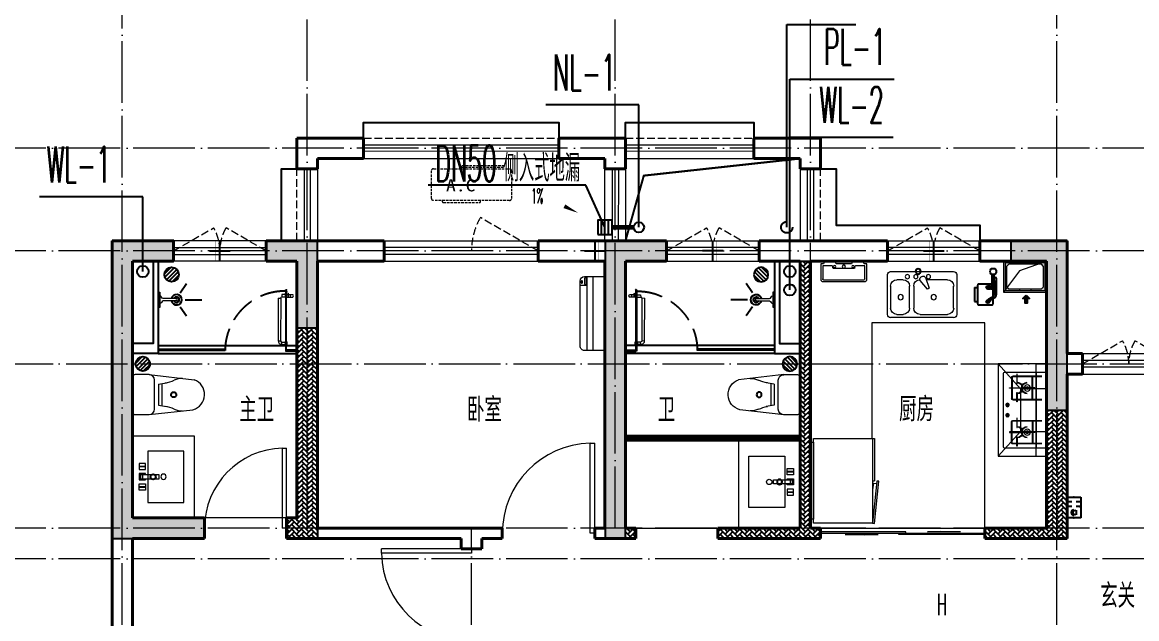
# Model space of a CAD drawing. Extents: x 27938 to 1042331, y -235042 to 1535213.
# Drawn here: x 681443 to 692294, y 447350 to 453159 of the extents above; entities that cross this region are included whole.
import ezdxf
from ezdxf.enums import TextEntityAlignment as Align

# ---------------------------------------------------------------- set-up
doc = ezdxf.new("R2010")
doc.units = 0
doc.header["$LTSCALE"] = 1000
doc.header["$MEASUREMENT"] = 0
doc.linetypes.add('DASH', pattern=[0.35, 0.25, -0.1])
doc.linetypes.add('DOTE', pattern=[2.42, 2, -0.2, 0.02, -0.2])
for name, color, linetype in [('$RECOVER_210609100354-32', 7, 'Continuous'), ('3.5方案汇报，与郭总、侯月琴确定户型_t8$0$2020.03.04 -1安徽标准化洋房户型(UA）_t8_t8$0$看线', 154, 'Continuous'), ('AH-FURNITURE', 1, 'Continuous'), ('COLUMN', 9, 'Continuous'), ('CURTWALL', 4, 'Continuous'), ('DIM_ELEV', 3, 'Continuous'), ('DIM_凝结', 3, 'Continuous'), ('DIM_污水', 3, 'Continuous'), ('DIM_雨水', 3, 'Continuous'), ('DIM_餐饮排水', 3, 'Continuous'), ('EQUIP-安防', 3, 'Continuous'), ('EQUIP_地漏', 7, 'Continuous'), ('EQUIP_污水', 7, 'Continuous'), ('IP-bath&kitchen-JOHNSON', 4, 'Continuous'), ('P-bath&kitchen-JOHNSON', 4, 'Continuous'), ('PIPE-凝结', 150, 'N'), ('PUB_TEXT', 4, 'Continuous'), ('TWT_LEAD', 3, 'Continuous'), ('VPIPE-凝结', 150, 'Continuous'), ('VPIPE-污水', 2, 'W'), ('VPIPE-雨水', 4, 'DASH'), ('VPIPE-餐饮排水', 41, 'P'), ('保温', 6, 'Continuous'), ('建筑-排气道', 9, 'Continuous'), ('机电标识类', 1, 'Continuous'), ('看线', 251, 'Continuous')]:
    doc.layers.add(name, color=color, linetype=linetype)
for name, color, linetype, lineweight in [('DOTE', 19, 'DOTE', 9), ('LVTRY', 1, 'Continuous', 13), ('PUB_HATCH', 8, 'Continuous', 9), ('WALL', 9, 'Continuous', 40), ('WINDOW', 8, 'Continuous', 15), ('平面-排水沟', 86, 'Continuous', 15), ('平面-栏杆', 135, 'Continuous', 15), ('平面-看线', 45, 'Continuous', 15), ('平面-空调室内机', 176, 'Continuous', 9), ('平面-空调预留孔', 173, 'Continuous', 15), ('空调', 76, 'Continuous', 13), ('立面-洞口示意', 152, 'Continuous', 13)]:
    doc.layers.add(name, color=color, linetype=linetype, lineweight=lineweight)
doc.styles.add('_TCH_DIM', font='SIMPLEX.shx', dxfattribs={"width": 0.6, "oblique": 10, "bigfont": 'hztxt.shx'})
doc.styles.add('_TEL_DIM', font='SIMPLEX', dxfattribs={"width": 0.8, "height": 3.5, "bigfont": 'HZTXT'})
doc.styles.add('_TWT_SERIAL', font='simplex.shx', dxfattribs={"width": 0.6, "oblique": 10, "height": 3, "bigfont": 'aadri.shx'})
doc.styles.add('DIM_FONT', font='SIMPLEX.shx', dxfattribs={"width": 0.56})
doc.styles.get("Standard").update_dxf_attribs({"font": 'gbenor.shx', "bigfont": 'gbcbig.shx'})
doc.styles.add('黑体', font='simhei.ttf')
doc.linetypes.add('N', pattern='A,3,-0.2,["N",Standard,S=0.25,R=0,X=-0.1,Y=-0.115],-0.2', length=3.4)
doc.linetypes.add('P', pattern='A,3,-0.2,["P",Standard,S=0.25,R=0,X=-0.1,Y=-0.115],-0.2', length=3.4)
doc.linetypes.add('W', pattern='A,3,-0.2,["W",Standard,S=0.25,R=0,X=-0.1,Y=-0.115],-0.2', length=3.4)
pattern_1 = [(45, (0, 0), (0, 47.4157523), [100.584, -33.528]), (135, (23.708, 23.708), (3e-15, 47.4157523), [100.584, -33.528])]

# ---------------------------------------------------------------- blocks, each defined once
blk = doc.blocks.new('rrrrrrrrrrrra')
at = {"color": 0}
for p, q in [((-112, 459), (-112, 324)), ((253, 484), (-87, 484)), ((278, 324), (278, 459)), ((-112, 324), (-64, -103)), ((-59, 271), (224, 271)), ((-21, 232), (-34, 154)), ((186, 232), (-21, 232)), ((186, 232), (199, 154)), ((278, 324), (228, -116)), ((191, 200), (-26, 200))]:
    blk.add_line(p, q, dxfattribs=at)
for centre, radius, start, end in [((-87, 459), 25, 90, 180), ((253, 459), 25, 0, 90), ((-59, 324), 53.3, 180, 270), ((224, 324), 53.3, 270, 0), ((-323, 210), 294, 333.5369, 351.4828), ((488, 210), 294, 188.5172, 206.4631), ((149, -3), 224, 158.5202, 180), ((16, -3), 224, 0, 21.4798), ((84, -64), 153, 195.0773, 340.1181)]:
    blk.add_arc(centre, radius, start, end, dxfattribs=at)
blk = doc.blocks.new('A$C1E0F638F')
at = {"color": 0}
for points in [[(500, 435), (500, 85), (0, 85), (0, 435)], [(270, 30), (230, 30), (230, 195), (270, 195)], [(120, 0), (180, 0), (180, 60), (120, 60)], [(147, 55), (153, 55), (153, 5), (147, 5)], [(230, 30), (270, 30), (270, 10), (230, 10)], [(380, 0), (320, 0), (320, 60), (380, 60)], [(353, 55), (347, 55), (347, 5), (353, 5)]]:
    blk.add_lwpolyline(points, close=True, dxfattribs=at)
blk.add_lwpolyline([(270, 60), (280, 60), (280, 0), (220, 0), (220, 60), (230, 60)], dxfattribs=at)
blk.add_circle((250, 236), 26, dxfattribs=at)
blk = doc.blocks.new('135')
blk.add_hatch(color=0).paths.add_polyline_path([(5, 2), (4, -1), (-5, 2), (-4, 5)])
at = {"color": 0}
for p, q in [((-6, 19), (-3, 19)), ((-3, 19), (-6, 19)), ((-6, 3), (5, -2)), ((-6, 3), (-5, 3)), ((-5, 11), (-5, 31)), ((5, 11), (-5, 11)), ((5, 10), (-5, 10)), ((-5, 3), (-4, 6)), ((-4, 6), (5, 2)), ((0, 0), (0, 39)), ((6, 19), (3, 19)), ((3, 19), (6, 19)), ((4, -1), (5, 2)), ((5, 11), (5, 32)), ((4, -1), (6, -2))]:
    blk.add_line(p, q, dxfattribs=at)
for centre, radius, start, end in [((6, 16), 13.5, 151.0147, 204.8403), ((13, 4), 20.5, 163.0924, 182.0012), ((-6, 4), 1, 184.2275, 248.4661), ((-5, 22), 0.5, 335.7643, 151.0147), ((4, 18), 9.42, 155.7643, 171.9773), ((9, 15), 14.6, 166.278, 198.0953), ((14, 4), 19.5, 163.7443, 182.5269), ((-5, 3), 0.5, 181.9385, 247.2597), ((5, 22), 0.5, 29.8425, 204.574), ((-6, 17), 11.7, 10.475, 24.574), ((-6, 15), 12.4, 338.6449, 16.0476), ((29, 7), 24, 172.9439, 199.2318), ((-6, 16), 13.4, 334.9111, 29.8425), ((26, 6), 20.6, 169.1454, 199.9526), ((6, -1), 1.17, 247.4597, 19.9526), ((6, -1), 0.5, 247.4597, 19.2318)]:
    blk.add_arc(centre, radius, start, end, dxfattribs=at)
blk.add_open_spline([(-5, 31), (-4, 31), (-2, 33), (1, 29), (3, 31), (5, 32)], degree=3, knots=[0, 0, 0, 0, 3.066329, 6.218313, 11.124135, 11.124135, 11.124135, 11.124135], dxfattribs=at)
blk = doc.blocks.new('SDFAWERAWER')
at = {"layer": 'LVTRY', "color": 0}
for p, q in [((593941, -1242210), (593784, -1242595)), ((593965, -1242220), (593807, -1242604)), ((593941, -1242210), (593965, -1242220)), ((593988, -1242191), (593978, -1242214)), ((594007, -1242226), (593978, -1242214)), ((594017, -1242203), (593988, -1242191)), ((594016, -1242220), (594027, -1242193)), ((594016, -1242220), (594022, -1242223)), ((594026, -1242204), (594018, -1242222)), ((594018, -1242222), (594021, -1242220)), ((594025, -1242211), (594021, -1242220)), ((594023, -1242221), (594022, -1242223)), ((594022, -1242223), (594024, -1242222)), ((594023, -1242211), (594030, -1242194)), ((594024, -1242221), (594024, -1242222)), ((594025, -1242211), (594031, -1242197)), ((594027, -1242193), (594033, -1242195)), ((594030, -1242194), (594031, -1242197)), ((594032, -1242197), (594033, -1242195)), ((594033, -1242195), (594034, -1242197)), ((594034, -1242198), (594034, -1242197)), ((594047, -1242201), (594036, -1242229)), ((594037, -1242211), (594088, -1242232)), ((594039, -1242230), (594045, -1242214)), ((594042, -1242228), (594051, -1242205)), ((594050, -1242202), (594043, -1242218)), ((594047, -1242201), (594050, -1242202)), ((594050, -1242202), (594051, -1242205)), ((594057, -1242246), (594067, -1242223)), ((594028, -1242234), (594078, -1242255)), ((594036, -1242229), (594039, -1242230)), ((594039, -1242230), (594042, -1242228)), ((593784, -1242595), (593807, -1242604)), ((593803, -1242641), (593813, -1242618)), ((593803, -1242641), (593833, -1242653)), ((593813, -1242618), (593842, -1242630)), ((593842, -1242630), (593833, -1242653)), ((593834, -1242656), (593833, -1242653)), ((593845, -1242629), (593834, -1242656)), ((593836, -1242657), (593834, -1242656)), ((593848, -1242630), (593836, -1242657)), ((593845, -1242629), (593842, -1242630)), ((593848, -1242630), (593845, -1242629)), ((593847, -1242662), (593858, -1242634)), ((593850, -1242663), (593861, -1242635)), ((593852, -1242662), (593862, -1242637)), ((593858, -1242634), (593861, -1242635)), ((593861, -1242635), (593862, -1242637)), ((593847, -1242662), (593850, -1242663))]:
    blk.add_line(p, q, dxfattribs=at)
blk.add_lwpolyline([(593823, -1242717), (594046, -1242174), (594037, -1242170), (593814, -1242713)], close=True, dxfattribs=at)
blk.add_arc((594075, -1242240), 15.3, 281.7932, 33.7019, dxfattribs=at)
for centre, major_axis, start_param, end_param in [((593974, -1242224), (3.93, 9.6), 0, 1.570796), ((593817, -1242608), (13.5, 33.1), 1.570796, 3.141593), ((593817, -1242608), (3.93, 9.6), 1.570796, 3.141593)]:
    blk.add_ellipse(centre, major_axis=major_axis, ratio=1, start_param=start_param, end_param=end_param, dxfattribs=at)
at = {"layer": 'P-bath&kitchen-JOHNSON', "color": 0, "linetype": 'DASH'}
blk.add_arc((593810, -1242714), 586, 67.5369, 157.1325, dxfattribs=at)
at = {"layer": 'LVTRY', "color": 8, "xscale": -1, "rotation": 157.7329157530927}
blk.add_blockref('135', (594045, -1242162), dxfattribs=at)
blk = doc.blocks.new('A$C5DCB2F21')
at = {"layer": 'IP-bath&kitchen-JOHNSON', "color": 0}
for p, q in [((-68, -213), (-158, -275)), ((68, -213), (158, -275)), ((0, -261), (0, -425))]:
    blk.add_line(p, q, dxfattribs=at)
for centre, major_axis, ratio, start_param, end_param in [((0, -179), (-51, 0), 0.990052, -1.36297, 4.504563), ((0, -178), (-26.8, 0), 0.994812, -1.167677, 4.309269)]:
    blk.add_ellipse(centre, major_axis=major_axis, ratio=ratio, start_param=start_param, end_param=end_param, dxfattribs=at)
at = {"layer": 'LVTRY', "color": 0}
for p, q in [((74, 0), (-74, 0)), ((-10, -174), (-10, -49)), ((11, -174), (11, -49))]:
    blk.add_line(p, q, dxfattribs=at)
blk.add_lwpolyline([(74, 0), (74, -16), (-74, -16), (-74, 0)], dxfattribs=at)
for points in [[(-26, -31, -0.364142), (-38, -16, -0.020495)], [(-10, -49, 0.214893), (-26, -31, 7.649644)], [(11, -49, -0.21439), (26, -31, -7.649644)], [(26, -31, 0.364142), (38, -16, 0.020495)]]:
    blk.add_lwpolyline(points, format="xyb", dxfattribs=at)
blk.add_arc((0, -174), 10.5, 180, 0, dxfattribs=at)
for centre, major_axis, ratio, start_param, end_param in [((0, -181), (53.6, 0), 0.987577, 1.76809, 7.656688), ((-12, -165), (0, 1.43), 0.85, -1.570796, 4.712389), ((-12, -189), (0, 1.43), 0.85, 4.712389, 10.995574), ((12, -165), (0, 1.43), 0.85, 4.712389, 10.995574), ((12, -189), (0, 1.43), 0.85, 4.712389, 10.995574)]:
    blk.add_ellipse(centre, major_axis=major_axis, ratio=ratio, start_param=start_param, end_param=end_param, dxfattribs=at)
blk = doc.blocks.new('fgdfsdfsfssfes')
at = {"layer": '$RECOVER_210609100354-32', "color": 8}
for points in [[(575944, 371358), (575944, 370458), (575694, 370458)], [(575894, 371358), (575894, 370558), (575694, 370558)]]:
    blk.add_lwpolyline(points, dxfattribs=at)
at = {"layer": 'IP-bath&kitchen-JOHNSON', "color": 8}
for p, q in [((575944, 370538), (577294, 370538)), ((575944, 370503), (576594, 370503)), ((575944, 370493), (576594, 370493)), ((575944, 370458), (577294, 370458)), ((576594, 370493), (576594, 370503)), ((577294, 370493), (577194, 370493)), ((577194, 370483), (577194, 370493)), ((577294, 370483), (577194, 370483))]:
    blk.add_line(p, q, dxfattribs=at)
at = {"layer": 'LVTRY', "color": 8}
blk.add_lwpolyline([(576294, 368858), (575694, 368858), (575694, 369658), (576294, 369658)], close=True, dxfattribs=at)
at = {"layer": 'IP-bath&kitchen-JOHNSON', "color": 8, "rotation": 22.25976934310711}
blk.add_blockref('SDFAWERAWER', (-443125, 1295644), dxfattribs=at)
at = {"layer": 'LVTRY', "color": 8, "rotation": 90.008488524447}
blk.add_blockref('A$C5DCB2F21', (575944, 370983), dxfattribs=at)
at = {"layer": 'LVTRY', "color": 8, "extrusion": (0, 0, -1), "xscale": -1, "zscale": -1, "rotation": 270}
blk.add_blockref('rrrrrrrrrrrra', (-576178, 369976), dxfattribs=at)
at = {"layer": 'LVTRY', "color": 8, "xscale": -1, "rotation": 270}
blk.add_blockref('A$C1E0F638F', (575759, 369009), dxfattribs=at)
blk = doc.blocks.new('A$C60D053AF')
at = {"layer": 'AH-FURNITURE', "color": 0}
for p, q in [((233, -90), (128, -90)), ((193, -71), (328, -71)), ((193, -91), (328, -91)), ((342, -97), (370, -143)), ((356, -83), (384, -129)), ((233, -110), (128, -110)), ((245, -129), (245, -122)), ((265, -129), (265, -122)), ((255, -281), (255, -251)), ((255, -281), (393, -281)), ((393, -281), (393, -251))]:
    blk.add_line(p, q, dxfattribs=at)
for points in [[(170, -68, 1), (170, -94), (193, -94), (193, -68)], [(234, -251), (414, -251, 0.414214), (424, -241), (424, -111, 0.414214), (414, -101), (234, -101, 0.414214), (224, -111), (224, -241, 0.414214)], [(268, -122), (268, -107, 0.414214), (248, -87), (233, -87), (233, -113), (242, -113), (242, -122)], [(242, -152, 1), (268, -152), (268, -129), (242, -129)], [(384, -161, 1), (402, -143), (386, -127), (368, -145)]]:
    blk.add_lwpolyline(points, format="xyb", close=True, dxfattribs=at)
for centre, radius in [((100, -100), 30), ((255, -152), 15), ((255, -152), 10), ((393, -152), 15), ((393, -152), 10)]:
    blk.add_circle(centre, radius, dxfattribs=at)
for radius in [40, 20]:
    blk.add_arc((328, -111), radius, 45, 90, dxfattribs=at)
blk = doc.blocks.new('*U40')
h = blk.add_hatch(color=0)
h.set_gradient(color1=(0, 0, 255), rotation=180, tint=1)
h.paths.add_polyline_path([(0, 0), (-6.35, -6.35), (-6.35, -2.159), (-15, -2.159), (-15, 2.159), (-6.35, 2.159), (-6.35, 6.35)])
at = {"color": 0, "linetype": 'Continuous'}
blk.add_lwpolyline([(0, 0), (-6.35, -6.35), (-6.35, -2.159), (-15, -2.159), (-15, 2.159), (-6.35, 2.159), (-6.35, 6.35)], close=True, dxfattribs=at)
blk = doc.blocks.new('sgrsefv')
at = {"layer": 'PUB_HATCH'}
blk.add_hatch(color=0, dxfattribs=at).paths.add_polyline_path([(1112933, 840916), (1112933, 840646), (1113073, 840646), (1113073, 840661), (1112968, 840661), (1112948, 840681), (1112948, 840881), (1112968, 840901), (1113288, 840901), (1113308, 840881), (1113308, 840681), (1113288, 840661), (1113183, 840661), (1113183, 840646), (1113323, 840646), (1113323, 840916)])
at = {"layer": 'LVTRY', "color": 0}
for p, q in [((1113073, 840661), (1113073, 840646)), ((1113183, 840661), (1113183, 840646))]:
    blk.add_line(p, q, dxfattribs=at)
for points in [[(1112918, 840931), (1113338, 840931), (1113338, 840631), (1112918, 840631)], [(1112933, 840916), (1113323, 840916), (1113323, 840646), (1112933, 840646)], [(1113288, 840661), (1112968, 840661), (1112948, 840681), (1112948, 840881), (1112968, 840901), (1113288, 840901), (1113308, 840881), (1113308, 840681), (1113288, 840661)]]:
    blk.add_lwpolyline(points, close=True, dxfattribs=at)
at = {"layer": '立面-洞口示意', "color": 0}
blk.add_lwpolyline([(1112918, 840931), (1113182, 840837), (1113338, 840631)], dxfattribs=at)
at = {"layer": '建筑-排气道', "color": 8, "xscale": -5, "yscale": 5, "zscale": 5, "rotation": 270}
blk.add_blockref('*U40', (1113118, 840599), dxfattribs=at)
blk = doc.blocks.new('rtyg7uyhg')
at = {"layer": 'LVTRY', "color": 0}
for p, q in [((194235, 45489), (193621, 45489)), ((193590, 45458), (193590, 45069)), ((193682, 45407), (193888, 45407)), ((193896, 45430), (193858, 45326)), ((193875, 45316), (193946, 45401)), ((193926, 45440), (193940, 45432)), ((194112, 45407), (194173, 45407)), ((194265, 45069), (194265, 45458)), ((193621, 45131), (193621, 45346)), ((193858, 45326), (193875, 45316)), ((194010, 45346), (194010, 45131)), ((194051, 45131), (194051, 45346)), ((194235, 45346), (194235, 45131)), ((193621, 45039), (194235, 45039)), ((193948, 45069), (193682, 45069)), ((194173, 45069), (194112, 45069))]:
    blk.add_line(p, q, dxfattribs=at)
for centre, radius in [((193866, 45438), 20.5), ((193989, 45438), 20.5), ((194071, 45438), 20.5), ((193815, 45238), 25.6), ((194137, 45238), 25.6)]:
    blk.add_circle(centre, radius, dxfattribs=at)
for centre, radius, start, end in [((193621, 45458), 30.7, 90, 180), ((194235, 45458), 30.7, 360, 90), ((193682, 45346), 61.4, 90, 180), ((193916, 45423), 20.5, 60, 159.4623), ((193930, 45414), 20.5, 320.5377, 60), ((193948, 45346), 61.4, 360, 90), ((194112, 45346), 61.4, 90, 180), ((194173, 45346), 61.4, 360, 90), ((193621, 45069), 30.7, 180, 270), ((193682, 45131), 61.4, 180, 270), ((193948, 45131), 61.4, 270, 360), ((194112, 45131), 61.4, 180, 270), ((194173, 45131), 61.4, 270, 360), ((194235, 45069), 30.7, 270, 360)]:
    blk.add_arc(centre, radius, start, end, dxfattribs=at)
at = {"layer": 'LVTRY', "color": 0, "style": 'DIM_FONT', "width": 0.8, "flags": 9}
for tag in ['YSIZE', 'XSIZE']:
    blk.add_attdef(tag, (193928, 45488), '', height=0.5, rotation=90, dxfattribs=at)
blk = doc.blocks.new('A-Kitchen-7')
at = {"layer": 'LVTRY', "color": 0}
for p, q in [((-519, 780), (-7, 834)), ((-7, 834), (-4, 811)), ((-515, 756), (-519, 780)), ((-4, 811), (-515, 756)), ((515, 756), (-515, 756)), ((-515, 756), (-515, 40)), ((-486, 761), (-485, 756)), ((-29, 767), (-112, 756)), ((-29, 767), (-35, 806)), ((515, 780), (0, 780)), ((0, 756), (0, 780)), ((515, 756), (515, 780)), ((515, 40), (515, 756)), ((-515, 40), (515, 40))]:
    blk.add_line(p, q, dxfattribs=at)
blk.add_lwpolyline([(-469, 40), (-469, 0), (469, 0), (469, 40)], close=True, dxfattribs=at)
blk = doc.blocks.new('FRSDFDGDGDRGDR')
at = {"layer": '平面-空调预留孔', "color": 0}
for p, q in [((699612, 775044), (699612, 775441)), ((699619, 775448), (699746, 775448)), ((699746, 775448), (699746, 775355)), ((699720, 775342), (699720, 775143)), ((699727, 775349), (699740, 775349)), ((699727, 775136), (699740, 775136)), ((699746, 775130), (699746, 775037)), ((699746, 775037), (699619, 775037))]:
    blk.add_line(p, q, dxfattribs=at)
blk.add_lwpolyline([(699766, 775167), (699793, 775154), (699793, 775057), (699766, 775044), (699766, 775018), (699619, 775018, -0.414214), (699593, 775044), (699593, 775441, -0.414214), (699619, 775468), (699766, 775468), (699766, 775441), (699793, 775428), (699793, 775332), (699766, 775318)], format="xyb", close=True, dxfattribs=at)
for centre, radius in [((699740, 775332), 10.6), ((699740, 775243), 15.8), ((699740, 775154), 10.6)]:
    blk.add_circle(centre, radius, dxfattribs=at)
for centre, start, end in [((699619, 775441), 90, 180), ((699727, 775342), 90, 180), ((699740, 775355), 270, 360), ((699727, 775143), 180, 270), ((699740, 775130), 0, 90), ((699619, 775044), 180, 270)]:
    blk.add_arc(centre, 6.6, start, end, dxfattribs=at)
blk = doc.blocks.new('vcxvcdfvdxv')
at = {"layer": 'LVTRY', "color": 0}
for p, q in [((582294, 370358), (582764, 370358)), ((582394, 369458), (582394, 370358)), ((582548, 370115), (582764, 370358)), ((582764, 370358), (582764, 369458)), ((582704, 370278), (582304, 370278)), ((582339, 370238), (582624, 370238)), ((582394, 370268), (582394, 369548)), ((582579, 370168), (582579, 370258)), ((582579, 370258), (582583, 370258)), ((582583, 370258), (582583, 370168)), ((582714, 369548), (582714, 370268)), ((582339, 370233), (582624, 370233)), ((582429, 370018), (582429, 370228)), ((582434, 370018), (582434, 370228)), ((582583, 370168), (582579, 370168)), ((582629, 370228), (582629, 370018)), ((582634, 370228), (582634, 370018)), ((582294, 370115), (582548, 370115)), ((582394, 369700), (582394, 370115)), ((582409, 370126), (582536, 370126)), ((582409, 370121), (582409, 370126)), ((582536, 370121), (582409, 370121)), ((582654, 370126), (582526, 370126)), ((582526, 370126), (582526, 370121)), ((582526, 370121), (582654, 370121)), ((582536, 370126), (582536, 370121)), ((582548, 370115), (582548, 369700)), ((582583, 370078), (582579, 370078)), ((582579, 370078), (582579, 369988)), ((582583, 369988), (582583, 370078)), ((582654, 370121), (582654, 370126)), ((582624, 370013), (582339, 370013)), ((582624, 370008), (582339, 370008)), ((582579, 369988), (582583, 369988)), ((582693, 369958), (582654, 369958)), ((582674, 369939), (582674, 369978)), ((582624, 369808), (582339, 369808)), ((582624, 369803), (582339, 369803)), ((582579, 369738), (582579, 369828)), ((582579, 369828), (582583, 369828)), ((582583, 369828), (582583, 369738)), ((582693, 369858), (582654, 369858)), ((582674, 369839), (582674, 369878)), ((582548, 369700), (582294, 369700)), ((582536, 369696), (582409, 369696)), ((582409, 369696), (582409, 369691)), ((582429, 369798), (582429, 369588)), ((582434, 369798), (582434, 369588)), ((582526, 369691), (582526, 369696)), ((582526, 369696), (582654, 369696)), ((582536, 369691), (582536, 369696)), ((582764, 369458), (582548, 369700)), ((582583, 369738), (582579, 369738)), ((582629, 369588), (582629, 369798)), ((582634, 369588), (582634, 369798)), ((582654, 369696), (582654, 369691)), ((582409, 369691), (582536, 369691)), ((582654, 369691), (582526, 369691)), ((582583, 369648), (582579, 369648)), ((582579, 369648), (582579, 369558)), ((582583, 369558), (582583, 369648)), ((582304, 369538), (582704, 369538)), ((582339, 369583), (582624, 369583)), ((582339, 369578), (582624, 369578)), ((582579, 369558), (582583, 369558)), ((582764, 369458), (582294, 369458))]:
    blk.add_line(p, q, dxfattribs=at)
blk.add_lwpolyline([(582894, 368758), (582894, 370758), (583994, 370758), (583994, 369632)], dxfattribs=at)
for centre, radius in [((582481, 370123), 29.7), ((582481, 370123), 11.7), ((582674, 369958), 17), ((582674, 369858), 17), ((582481, 369693), 29.7), ((582481, 369693), 11.7)]:
    blk.add_circle(centre, radius, dxfattribs=at)
for centre, radius, start, end in [((582404, 370268), 10, 90, 180), ((582439, 370228), 10, 90, 180), ((582624, 370228), 10, 0, 90), ((582704, 370268), 10, 0, 90), ((582439, 370228), 5, 90, 180), ((582481, 370123), 56.7, 2.2742, 87.7258), ((582481, 370123), 52.2, 2.4704, 87.5296), ((582581, 370123), 56.7, 92.2742, 177.7258), ((582581, 370123), 52.2, 92.4704, 177.5296), ((582624, 370228), 5, 0, 90), ((582481, 370123), 56.7, 272.2742, 357.7258), ((582481, 370123), 52.2, 272.4704, 357.5296), ((582581, 370123), 56.7, 182.2742, 267.7258), ((582581, 370123), 52.2, 182.4704, 267.5296), ((582439, 370018), 10, 180, 270), ((582439, 370018), 5, 180, 270), ((582624, 370018), 5, 270, 0), ((582624, 370018), 10, 270, 0), ((582439, 369798), 10, 90, 180), ((582439, 369798), 5, 90, 180), ((582624, 369798), 10, 0, 90), ((582624, 369798), 5, 0, 90), ((582481, 369693), 56.7, 2.2742, 87.7258), ((582481, 369693), 52.2, 2.4704, 87.5296), ((582581, 369693), 56.7, 92.2742, 177.7258), ((582581, 369693), 52.2, 92.4704, 177.5296), ((582439, 369588), 10, 180, 270), ((582439, 369588), 5, 180, 270), ((582481, 369693), 56.7, 272.2742, 357.7258), ((582481, 369693), 52.2, 272.4704, 357.5296), ((582581, 369693), 56.7, 182.2742, 267.7258), ((582581, 369693), 52.2, 182.4704, 267.5296), ((582624, 369588), 5, 270, 0), ((582624, 369588), 10, 270, 0), ((582404, 369548), 10, 180, 270), ((582704, 369548), 10, 270, 0)]:
    blk.add_arc(centre, radius, start, end, dxfattribs=at)
at = {"color": 8}
for name, p in [('sgrsefv', (-530625, -469573)), ('rtyg7uyhg', (389578, 325770))]:
    blk.add_blockref(name, p, dxfattribs=at)
at = {"color": 8, "rotation": 90}
blk.add_blockref('FRSDFDGDGDRGDR', (1359511, -328434), dxfattribs=at)
at = {"color": 8, "xscale": -1, "rotation": 90}
blk.add_blockref('A$C60D053AF', (582714, 371358), dxfattribs=at)
at = {"layer": 'LVTRY', "color": 8, "extrusion": (0, 0, -1), "xscale": -0.7999999999883585, "yscale": 0.7999999999883585, "zscale": -0.7999999999883585, "rotation": 270}
blk.add_blockref('A-Kitchen-7', (-584594, 369220), dxfattribs=at)
blk = doc.blocks.new('GFDGDGRDGRDG')
at = {"layer": 'DOTE', "linetype": 'DOTE', "ltscale": 0.3}
for p, q in [((575594, 360558), (575594, 376108)), ((577394, 368758), (577394, 376108)), ((580394, 368758), (580394, 376108)), ((582294, 368758), (582294, 376108)), ((584694, 360558), (584694, 376108)), ((626394, 372458), (573594, 372458)), ((626394, 371458), (573594, 371458)), ((573594, 370358), (626394, 370358)), ((626394, 368758), (573594, 368758)), ((578994, 360558), (578994, 368758)), ((626394, 368458), (573594, 368458))]:
    blk.add_line(p, q, dxfattribs=at)
blk = doc.blocks.new('HFHFHFHFTF')
at = {"layer": 'PUB_HATCH'}
for points in [[(536217, 373824), (536217, 370924), (537117, 370924), (537117, 371124), (536417, 371124), (536417, 373624), (536817, 373624), (536817, 373824)], [(537717, 373624), (538017, 373624), (538017, 372974), (538217, 372974), (538217, 373824), (537717, 373824)], [(541017, 373824), (541017, 370924), (541217, 370924), (541217, 373624), (541617, 373624), (541617, 373824)], [(544967, 373624), (545317, 373624), (545317, 372174), (545517, 372174), (545517, 373824), (544967, 373824)]]:
    blk.add_hatch(color=256, dxfattribs=at).paths.add_polyline_path(points)
at = {"layer": 'COLUMN', "color": 8}
for p, q in [((536217, 373824), (536217, 370924)), ((536817, 373824), (536217, 373824)), ((536817, 373624), (536817, 373824)), ((538217, 373824), (537717, 373824)), ((537717, 373824), (537717, 373624)), ((538217, 372974), (538217, 373824)), ((541017, 373824), (541017, 370924)), ((541617, 373824), (541017, 373824)), ((541617, 373624), (541617, 373824)), ((545517, 373824), (544967, 373824)), ((544967, 373824), (544967, 373624)), ((545517, 372174), (545517, 373824)), ((536417, 371124), (536417, 373624)), ((536417, 373624), (536817, 373624)), ((537717, 373624), (538017, 373624)), ((538017, 373624), (538017, 372974)), ((541217, 370924), (541217, 373624)), ((541217, 373624), (541617, 373624)), ((544967, 373624), (545317, 373624)), ((545317, 373624), (545317, 372174)), ((538017, 372974), (538217, 372974)), ((545317, 372174), (545517, 372174)), ((537117, 371124), (536417, 371124)), ((537117, 370924), (537117, 371124)), ((536217, 370924), (537117, 370924)), ((541017, 370924), (541217, 370924))]:
    blk.add_line(p, q, dxfattribs=at)
blk = doc.blocks.new('A$C001338C2')
at = {"color": 0}
for p, q in [((845, 304), (55, 304)), ((109, 215), (109, 304)), ((0, 249), (0, 22)), ((900, 22), (900, 249)), ((22, 0), (878, 0))]:
    blk.add_line(p, q, dxfattribs=at)
at = {"color": 0, "lineweight": 5}
for p, q in [((900, 215), (0, 215)), ((900, 143), (0, 143))]:
    blk.add_line(p, q, dxfattribs=at)
at = {"color": 0}
for points in [[(73, 275), (57, 275, -0.414214), (51, 281), (51, 283, -0.414214), (57, 289), (73, 289, -0.414214), (79, 283), (79, 281, -0.414214)], [(89, 226), (22, 226, -0.414214), (17, 232), (17, 243, -0.414214), (22, 249), (89, 249, -0.414214), (95, 243), (95, 232, -0.414214)]]:
    blk.add_lwpolyline(points, format="xyb", close=True, dxfattribs=at)
for centre, radius, start, end in [((55, 249), 55, 90, 180), ((845, 249), 55, 360, 90), ((22, 22), 22, 180, 270), ((878, 22), 22, 270, 360)]:
    blk.add_arc(centre, radius, start, end, dxfattribs=at)
blk = doc.blocks.new('dongkong')
at = {"color": 0}
blk.add_wipeout([(-603756, 210771), (-603756, 210571), (-603836, 210571), (-603836, 210771)], dxfattribs=at)
at = {"layer": '机电标识类', "color": 0, "linetype": 'DASH', "ltscale": 400}
for p, q in [((-603796, 210771), (-603796, 210571)), ((-603896, 210671), (-603696, 210671))]:
    blk.add_line(p, q, dxfattribs=at)
at = {"layer": '空调', "color": 0, "linetype": 'DASH', "const_width": 2}
blk.add_lwpolyline([(-603756, 210771), (-603756, 210571), (-603836, 210571), (-603836, 210771)], close=True, dxfattribs=at)
blk = doc.blocks.new('VDVDVDCZSCCS')
at = {"layer": '保温', "linetype": 'ByBlock', "ltscale": 10}
h = blk.add_hatch(dxfattribs=at)
h.set_pattern_fill('AR-HBONE', color=251, scale=55)
h.set_pattern_definition(pattern_1)
h.paths.add_polyline_path([(542917, 373624), (542917, 371024), (543017, 371024), (543017, 373624)])
h = blk.add_hatch(dxfattribs=at)
h.set_pattern_fill('AR-HBONE', color=251, scale=55)
h.set_pattern_definition(pattern_1)
h.paths.add_polyline_path([(538017, 372974), (538017, 370924), (538217, 370924), (538217, 372974)])
h = blk.add_hatch(dxfattribs=at)
h.set_pattern_fill('AR-HBONE', color=251, scale=55)
h.set_pattern_definition(pattern_1)
h.paths.add_polyline_path([(545317, 372174), (545317, 370924), (545517, 370924), (545517, 372174)])
h = blk.add_hatch(dxfattribs=at)
h.set_pattern_fill('AR-HBONE', color=251, scale=55)
h.set_pattern_definition(pattern_1)
h.paths.add_polyline_path([(538017, 370924), (538017, 371124), (537917, 371124), (537917, 370924)])
h = blk.add_hatch(dxfattribs=at)
h.set_pattern_fill('AR-HBONE', color=251, scale=55)
h.set_pattern_definition(pattern_1)
h.paths.add_polyline_path([(541317, 370924), (541317, 371024), (541217, 371024), (541217, 370924)])
h = blk.add_hatch(dxfattribs=at)
h.set_pattern_fill('AR-HBONE', color=251, scale=55)
h.set_pattern_definition(pattern_1)
edge = h.paths.add_edge_path()
edge.add_line((543117, 370924), (543117, 371024))
edge.add_line((543116, 371024), (542117, 371024))
edge.add_line((542117, 371024), (542117, 370924))
edge.add_line((542117, 370924), (543117, 370924))
h = blk.add_hatch(dxfattribs=at)
h.set_pattern_fill('AR-HBONE', color=251, scale=55)
h.set_pattern_definition(pattern_1)
h.paths.add_polyline_path([(545317, 370924), (545317, 371024), (544717, 371024), (544717, 370924)])
at = {"layer": '保温', "color": 251, "linetype": 'ByBlock', "ltscale": 10}
for p, q in [((542917, 373624), (543017, 373624)), ((538217, 371024), (538217, 370924))]:
    blk.add_line(p, q, dxfattribs=at)
blk = doc.blocks.new('$equip$00002628')
at = {"color": 0, "linetype": 'Continuous'}
for p, q in [((-0.625, 0.415), (0.625, 0.415)), ((-0.625, -0.415), (-0.625, 0.415)), ((-0.472, 0.01), (-0.409, 0.01)), ((-0.446, -0.138), (-0.395, 0.058)), ((-0.395, 0.058), (-0.395, 0.058)), ((-0.395, 0.058), (-0.206, 0.058)), ((-0.206, 0.058), (-0.155, -0.138)), ((-0.191, 0.01), (-0.129, 0.01)), ((0.071, 0.129), (0.071, 0.415)), ((0.35, 0.129), (0.35, 0.415)), ((0.625, 0.415), (0.625, -0.415)), ((0.625, -0.415), (-0.625, -0.415)), ((-0.155, -0.138), (-0.446, -0.138)), ((0.071, -0.415), (0.071, -0.129)), ((0.35, -0.415), (0.35, -0.129))]:
    blk.add_line(p, q, dxfattribs=at)
at = {"color": 0, "const_width": 0.05}
blk.add_lwpolyline([(-0.625, 0.415), (0.625, 0.415), (0.625, -0.415), (-0.625, -0.415), (-0.625, 0.415), (0.625, 0.415)], dxfattribs=at)
at = {"color": 0, "linetype": 'Continuous'}
blk.add_arc((-0.3, -0.011), 0.173, 6.98974, 173.01026, dxfattribs=at)
at = {"color": 0}
for p in [(-0.625, 0), (0, 0.415), (0, -0.415), (0.625, 0)]:
    blk.add_point(p, dxfattribs=at)
at = {"color": 0, "style": '_TEL_DIM', "flags": 1}
blk.add_attdef('A', text='', height=0.000025, dxfattribs=at).set_placement((0, 0), align=Align.MIDDLE_CENTER)
blk = doc.blocks.new('HGFHGGGDFGRD')
at = {"layer": 'EQUIP-安防', "color": 8, "xscale": 160, "yscale": 160, "zscale": 160, "rotation": 90}
blk.add_blockref('$equip$00002628', (691683, 371224), dxfattribs=at)
blk = doc.blocks.new('gsergvr')
at = {"layer": '平面-空调预留孔', "color": 0, "linetype": 'DASH', "ltscale": 0.1}
for p, q in [((34075, 17176), (34075, 17166)), ((34085, 17156), (34438, 17156)), ((34448, 17166), (34448, 17176))]:
    blk.add_line(p, q, dxfattribs=at)
blk.add_lwpolyline([(34729, 17176), (33989, 17176, -0.414214), (33969, 17196), (33969, 17466, -0.414214), (33989, 17486), (34729, 17486, -0.414214), (34749, 17466), (34749, 17196, -0.414214)], format="xyb", close=True, dxfattribs=at)
blk.add_lwpolyline([(34679, 17515), (34260, 17515), (34260, 17500), (34679, 17500)], close=True, dxfattribs=at)
for centre, start, end in [((34085, 17166), 180, 270), ((34438, 17166), 270, 0)]:
    blk.add_arc(centre, 10, start, end, dxfattribs=at)
at = {"layer": '平面-空调预留孔', "color": 0, "linetype": 'DASH', "ltscale": 0.1, "style": '黑体', "width": 1.2}
blk.add_text('A.C', height=117, dxfattribs=at).set_placement((34111, 17265))
blk = doc.blocks.new('rtyryrtyeeretee')
at = {"layer": '平面-空调预留孔', "color": 8}
blk.add_blockref('gsergvr', (635673, 326706), dxfattribs=at)
blk = doc.blocks.new('$TwtSys$00000137')
at = {"color": 7}
for p, q in [((-46.875, -93.75), (-46.875, 93.75)), ((0, -93.75), (0, 93.75)), ((46.875, -93.75), (46.875, 93.75))]:
    blk.add_line(p, q, dxfattribs=at)
blk.add_lwpolyline([(-93.75, -93.75), (93.75, -93.75), (93.75, 93.75), (-93.75, 93.75)], close=True, dxfattribs=at)
blk = doc.blocks.new('$WINLIB2D$00000001')
at = {"color": 0}
for points in [[(-0.5, 0.5), (-0.5, -0.5)], [(-0.5, 0.5), (0.5, 0.5)], [(0.5, -0.5), (0.5, 0.5)], [(0.5, 0.1667), (-0.5, 0.1667)], [(0.5, -0.1667), (-0.5, -0.1667)], [(-0.5, -0.5), (0.5, -0.5)]]:
    blk.add_lwpolyline(points, dxfattribs=at)
blk = doc.blocks.new('$DorLib2D$00000001')
for p, q in [((0.45, 0.975), (0.5, 0.975)), ((0.45, 0), (0.45, 0.975)), ((0.5, 0), (0.5, 0.975)), ((0.5, 0), (0.45, 0))]:
    blk.add_line(p, q)
at = {"lineweight": 13}
blk.add_arc((0.475, 0), 0.975, 91.4693, 180, dxfattribs=at)
blk = doc.blocks.new('$DorLib2D$00000131')
at = {"color": 0, "linetype": 'Continuous'}
for p, q in [((0.15, 0.125), (0.2319, 0.1973)), ((0.2319, 0.1973), (0.2319, 0.125)), ((-0.5, 0.125), (-0.5, 0)), ((0.0192, 0.125), (-0.5, 0.125)), ((0.0192, 0), (0.0192, 0.125)), ((0.35, 0.125), (0.15, 0.125)), ((-0.5, 0), (0.0192, 0)), ((-0.024, 0), (0.5, 0)), ((-0.024, -0.125), (-0.024, 0)), ((0.5, 0), (0.5, -0.125)), ((-0.35, -0.125), (-0.15, -0.125)), ((-0.2319, -0.1973), (-0.2319, -0.125)), ((-0.15, -0.125), (-0.2319, -0.1973)), ((0.5, -0.125), (-0.024, -0.125))]:
    blk.add_line(p, q, dxfattribs=at)
blk = doc.blocks.new('$TwtSys$00000141')
for p, q in [((-141, 12), (-15, 138)), ((-141, 12), (-15, 138)), ((-131, -53), (53, 131)), ((-131, -53), (53, 131)), ((-100, -100), (100, 100)), ((-100, -100), (100, 100)), ((-49, -131), (131, 49)), ((-49, -131), (131, 49)), ((17, -138), (138, -17)), ((17, -138), (138, -17))]:
    blk.add_line(p, q)
blk.add_circle((0, 0), 141)
blk.add_circle((0, 0), 141)
blk = doc.blocks.new('$TwtSys$00000147')
blk.add_circle((0, 0, 0), 25)

msp = doc.modelspace()

# ---------------------------------------------------------------- linework, layer by layer
at = {"layer": '$RECOVER_210609100354-32', "color": 8}
for points in [[(688766.6, 450832.1), (688766.6, 449931.8), (689016.6, 449931.8)], [(688816.6, 450832.1), (688816.6, 450031.8), (689016.6, 450031.8)]]:
    msp.add_lwpolyline(points, dxfattribs=at)
at = {"layer": 'CURTWALL', "color": 8}
for p, q in [((689016.6, 449132.1), (687316.6, 449132.1)), ((687316.6, 449082.1), (687316.6, 449132.1)), ((689016.6, 449082.1), (689016.6, 449132.1)), ((689016.6, 449115.4), (687316.6, 449115.4)), ((689016.6, 449098.8), (687316.6, 449098.8)), ((689016.6, 449082.1), (687316.6, 449082.1))]:
    msp.add_line(p, q, dxfattribs=at)
at = {"layer": 'DIM_凝结'}
for p, q in [((687446.6, 452354.7), (686539.7, 452354.7)), ((687446.6, 451162.1), (687446.6, 452354.7))]:
    msp.add_line(p, q, dxfattribs=at)
at = {"layer": 'DIM_污水'}
for p, q in [((688916.6, 450552.1), (688916.6, 452040.8)), ((688916.6, 452040.8), (689923.5, 452040.8)), ((682616.6, 451459), (681609.7, 451459)), ((682616.6, 450732.1), (682616.6, 451459))]:
    msp.add_line(p, q, dxfattribs=at)
at = {"layer": 'DIM_雨水'}
for p, q in [((688886.6, 451162.1), (688886.6, 453136.3)), ((688886.6, 453136.3), (689559.1, 453136.3))]:
    msp.add_line(p, q, dxfattribs=at)
at = {"layer": 'DIM_餐饮排水'}
for p, q in [((688916.6, 450732.1), (688916.6, 452604.3)), ((688916.6, 452604.3), (689931.7, 452604.3))]:
    msp.add_line(p, q, dxfattribs=at)
at = {"layer": 'IP-bath&kitchen-JOHNSON', "color": 8}
for p, q in [((688766.6, 450011.8), (687316.6, 450011.8)), ((687316.6, 449966.8), (687416.6, 449966.8)), ((687316.6, 449956.8), (687416.6, 449956.8)), ((688766.6, 449931.8), (687316.6, 449931.8)), ((687416.6, 449956.8), (687416.6, 449966.8)), ((688766.6, 449976.8), (688016.6, 449976.8)), ((688016.6, 449966.8), (688016.6, 449976.8)), ((688766.6, 449966.8), (688016.6, 449966.8))]:
    msp.add_line(p, q, dxfattribs=at)
at = {"layer": 'LVTRY', "color": 8}
msp.add_lwpolyline([(688416.6, 448232.1), (689016.6, 448232.1), (689016.6, 449132.1), (688416.6, 449132.1)], close=True, dxfattribs=at)
at = {"layer": 'PIPE-凝结', "const_width": 45}
msp.add_lwpolyline([(687396.6, 451162.1), (687186.6, 451162.1)], dxfattribs=at)
at = {"layer": 'TWT_LEAD'}
for p, q in [((686930.3, 451573.4), (685394.5, 451573.4)), ((687116.6, 451162.1), (686930.3, 451573.4))]:
    msp.add_line(p, q, dxfattribs=at)
at = {"layer": 'VPIPE-凝结'}
msp.add_circle((687446.6, 451162.1), 50, dxfattribs=at)
at = {"layer": 'VPIPE-污水'}
for centre in [(682616.6, 450732.1), (688916.6, 450552.1)]:
    msp.add_circle(centre, 55, dxfattribs=at)
at = {"layer": 'VPIPE-雨水'}
msp.add_circle((688886.6, 451162.1), 55, dxfattribs=at)
at = {"layer": 'VPIPE-餐饮排水'}
msp.add_circle((688916.6, 450732.1), 55, dxfattribs=at)
at = {"layer": 'WALL', "color": 8}
for p, q in [((684116.6, 452032.1), (684766.6, 452032.1)), ((684116.6, 452032.1), (684116.6, 451732.1)), ((684766.6, 452032.1), (684766.6, 451832.1)), ((687316.6, 452032.1), (686666.6, 452032.1)), ((686666.6, 451832.1), (686666.6, 452032.1)), ((687316.6, 452032.1), (687316.6, 451732.1)), ((689216.6, 452032.1), (688566.7, 452032.1)), ((688566.7, 451832.1), (688566.7, 452032.1)), ((689216.6, 452032.1), (689216.6, 451732.1)), ((684316.6, 451732.1), (684116.6, 451732.1)), ((684316.6, 451832.1), (684766.6, 451832.1)), ((684316.6, 451832.1), (684316.6, 451732.1)), ((687116.6, 451832.1), (686666.6, 451832.1)), ((687116.6, 451832.1), (687116.6, 451732.1)), ((687316.6, 451732.1), (687116.6, 451732.1)), ((689016.6, 451832.1), (688566.7, 451832.1)), ((689016.6, 451832.1), (689016.6, 451732.1)), ((689216.6, 451732.1), (689016.6, 451732.1)), ((682316.6, 451032.1), (682316.6, 448232.1)), ((682916.6, 451032.1), (682316.6, 451032.1)), ((682916.6, 450832.1), (682916.6, 451032.1)), ((684216.6, 451032.1), (683816.6, 451032.1)), ((683816.6, 451032.1), (683816.6, 450832.1)), ((684966.5, 451032.1), (684216.6, 451032.1)), ((684966.5, 450832.1), (684966.5, 451032.1)), ((686466.5, 451032.1), (686466.5, 450832.1)), ((687716.7, 451032.1), (687216.6, 451032.1)), ((687716.7, 450832.1), (687716.7, 451032.1)), ((689116.6, 451032.1), (688616.7, 451032.1)), ((688616.7, 451032.1), (688616.7, 450832.1)), ((689866.6, 451032.1), (689116.6, 451032.1)), ((689866.6, 450832.1), (689866.6, 451032.1)), ((691616.6, 451032.1), (690766.6, 451032.1)), ((690766.6, 451032.1), (690766.6, 450832.1)), ((691616.6, 451032.1), (691616.6, 449932.1)), ((682516.6, 450832.1), (682516.6, 448332.1)), ((682516.6, 450832.1), (682916.6, 450832.1)), ((683816.6, 450832.1), (684116.6, 450832.1)), ((684116.6, 450832.1), (684116.6, 448332.1)), ((684316.6, 450832.1), (684316.6, 448232.1)), ((684316.6, 450832.1), (684966.5, 450832.1)), ((687316.6, 450832.1), (687316.6, 448232.1)), ((687316.6, 450832.1), (687716.7, 450832.1)), ((688616.7, 450832.1), (689016.6, 450832.1)), ((689016.6, 450832.1), (689016.6, 448232.1)), ((689116.6, 450832.1), (689116.6, 448232.1)), ((689116.6, 450832.1), (689866.6, 450832.1)), ((690766.6, 450832.1), (691416.6, 450832.1)), ((691416.6, 450832.1), (691416.6, 449832.1)), ((691766.6, 449932.1), (691616.6, 449932.1)), ((691766.6, 449732.1), (691766.6, 449932.1)), ((691416.6, 449832.1), (691416.6, 448232.1)), ((691616.6, 449732.1), (691616.6, 448132.1)), ((691616.6, 449732.1), (691766.6, 449732.1)), ((683216.6, 448332.1), (682516.6, 448332.1)), ((683216.6, 448132.1), (683216.6, 448332.1)), ((684116.6, 448332.1), (684016.6, 448332.1)), ((684016.6, 448332.1), (684016.6, 448132.1)), ((682316.6, 448232.1), (682316.6, 443132.1)), ((685816.6, 448232.1), (684316.6, 448232.1)), ((686116.6, 448232.1), (685816.6, 448232.1)), ((686116.6, 448132.1), (686116.6, 448232.1)), ((687116.6, 448232.1), (687016.6, 448232.1)), ((687016.6, 448232.1), (687016.6, 448132.1)), ((687416.6, 448232.1), (687316.6, 448232.1)), ((687416.6, 448132.1), (687416.6, 448232.1)), ((689016.6, 448232.1), (688216.6, 448232.1)), ((688216.6, 448232.1), (688216.6, 448132.1)), ((689216.6, 448232.1), (689116.6, 448232.1)), ((689216.6, 448132.1), (689216.6, 448232.1)), ((691416.6, 448232.1), (690816.6, 448232.1)), ((690816.6, 448232.1), (690816.6, 448132.1)), ((682516.6, 448132.1), (683216.6, 448132.1)), ((682516.6, 448132.1), (682516.6, 443332.1)), ((684016.6, 448132.1), (684216.6, 448132.1)), ((685716.6, 448132.1), (684216.6, 448132.1)), ((685716.6, 448132.1), (685716.6, 448032.1)), ((685916.6, 448132.1), (686116.6, 448132.1)), ((685916.6, 448032.1), (685916.6, 448132.1)), ((687016.6, 448132.1), (687216.6, 448132.1)), ((687216.6, 448132.1), (687416.6, 448132.1)), ((688216.6, 448132.1), (689116.6, 448132.1)), ((689116.6, 448132.1), (689216.6, 448132.1)), ((690816.6, 448132.1), (691616.6, 448132.1)), ((685716.6, 448032.1), (685916.6, 448032.1))]:
    msp.add_line(p, q, dxfattribs=at)
at = {"layer": 'WINDOW'}
for p, q in [((684016.6, 448332.1), (683216.6, 448332.1)), ((687416.6, 448232.1, 800), (688216.6, 448232.1, 800)), ((689216.6, 448232.1), (690816.6, 448232.1))]:
    msp.add_line(p, q, dxfattribs=at)
at = {"layer": 'WINDOW', "linetype": 'DASH'}
for p, q in [((687416.6, 448232.1), (687416.6, 448132.1)), ((688216.6, 448132.1), (688216.6, 448232.1))]:
    msp.add_line(p, q, dxfattribs=at)
at = {"layer": 'WINDOW', "color": 8, "linetype": 'DASH', "ltscale": 0.3}
for points in [[(686466.5, 450932.1), (685903.4, 451256.7, 0.1314846), (685816.5, 450932.1)], [(687716.6, 450932.1), (688106.3, 451157, -0.1316053), (688166.6, 450932.1)], [(688616.6, 450932.1), (688226.8, 451157, 0.1316053), (688166.6, 450932.1)], [(689866.6, 450932.1), (690256.3, 451157, -0.1316053), (690316.6, 450932.1)], [(690766.6, 450932.1), (690376.8, 451157, 0.1316053), (690316.6, 450932.1)], [(691766.6, 449832.1), (692156.3, 450057, -0.1316053), (692216.6, 449832.1)], [(692666.6, 449832.1), (692276.8, 450057, 0.1316053), (692216.6, 449832.1)]]:
    msp.add_lwpolyline(points, format="xyb", dxfattribs=at)
at = {"layer": '平面-排水沟', "color": 8}
msp.add_lwpolyline([(686570.4, 451438.9, 0, 0, 0), (686856.5, 451302.1, 0, 40, 0), (686721.2, 451366.8, 0, 0, 0)], format="xyseb", dxfattribs=at)
at = {"layer": '平面-栏杆', "color": 8}
for points in [[(686666.6, 451962.1), (684766.6, 451962.4)], [(688566.7, 451962.1), (687316.6, 451962.4)], [(686666.6, 451902.1), (684766.6, 451902.4)], [(688566.7, 451902.1), (687316.6, 451902.4)], [(684186.9, 451732.1), (684186.6, 451032.1)], [(684246.9, 451732.1), (684246.6, 451032.1)], [(687186.6, 451732.1), (687186.3, 451032.1)], [(687246.6, 451732.1), (687246.3, 451032.1)], [(689086.3, 451732.1), (689086.6, 451032.1)], [(689146.3, 451732.1), (689146.6, 451032.1)]]:
    msp.add_lwpolyline(points, dxfattribs=at)
at = {"layer": '平面-看线', "color": 8, "linetype": 'DASH', "ltscale": 0.3}
for p, q in [((684116.6, 451032.1), (684116.9, 451732.1)), ((689216.6, 451032.1), (689216.3, 451732.1))]:
    msp.add_line(p, q, dxfattribs=at)
for points in [[(684766.6, 452032.1), (686666.6, 452032.1)], [(687316.6, 452032.1), (688566.7, 452032.1)]]:
    msp.add_lwpolyline(points, dxfattribs=at)
at = {"layer": '平面-看线', "color": 8}
for points in [[(684316.9, 451732.1), (684316.6, 451032.1)], [(684766.6, 451832.1), (686666.6, 451832.1)], [(687316.6, 451732.1), (687316.3, 451032.1)], [(687316.6, 451832.1), (688566.7, 451832.1)], [(689016.3, 451732.1), (689016.6, 451032.1)]]:
    msp.add_lwpolyline(points, dxfattribs=at)
at = {"layer": '看线', "color": 8, "ltscale": 0.5}
for points in [[(684766.6, 452032.1), (684766.6, 452182.1), (686666.6, 452182.1), (686666.6, 452032.1)], [(687316.6, 452032.1), (687316.6, 452182.1), (688566.7, 452182.1), (688566.7, 452032.1)], [(683966.9, 451032.1), (683966.9, 451732.1), (684116.9, 451732.1)]]:
    msp.add_lwpolyline(points, dxfattribs=at)

# ---------------------------------------------------------------- block references
at = {"color": 8}
for name, p in [('HFHFHFHFTF', (146100, 77208.4)), ('rtyryrtyeeretee', (15784.5, 107541.1)), ('fgdfsdfsfssfes', (106822.9, 79473.8)), ('HGFHGGGDFGRD', (0, 77208.4))]:
    msp.add_blockref(name, p, dxfattribs=at)
at = {"color": 8, "xscale": -1}
msp.add_blockref('vcxvcdfvdxv', (1273710.3, 79473.8), dxfattribs=at)
at = {"layer": '3.5方案汇报，与郭总、侯月琴确定户型_t8$0$2020.03.04 -1安徽标准化洋房户型(UA）_t8_t8$0$看线', "ltscale": 10}
msp.add_blockref('GFDGDGRDGRDG', (106822.9, 79473.8), dxfattribs=at)
at = {"layer": 'EQUIP_地漏'}
for name, p, xscale, yscale, zscale in [('$TwtSys$00000137', (687116.6, 451162.1), 0.75, 0.75, 0.75), ('$TwtSys$00000141', (688636.5, 450702.1), 0.5, -0.5, 0.5), ('$TwtSys$00000141', (688916.6, 449831.8), 0.5, -0.5, 0.5)]:
    msp.add_blockref(name, p, dxfattribs=dict(at, xscale=xscale, yscale=yscale, zscale=zscale))
at = {"layer": 'EQUIP_地漏', "xscale": 0.5, "yscale": 0.5, "zscale": 0.5, "rotation": 180}
for p in [(682896.7, 450702.1), (682616.6, 449831.8)]:
    msp.add_blockref('$TwtSys$00000141', p, dxfattribs=at)
at = {"layer": 'EQUIP_污水', "yscale": -1, "rotation": 180}
for p in [(690166.6, 450732.1), (688616.5, 449531.9), (688816.5, 448682.1)]:
    msp.add_blockref('$TwtSys$00000147', p, dxfattribs=at)
at = {"layer": 'EQUIP_污水'}
for p in [(682916.7, 449531.9), (682716.7, 448732.1)]:
    msp.add_blockref('$TwtSys$00000147', p, dxfattribs=at)
at = {"layer": 'IP-bath&kitchen-JOHNSON', "color": 8, "xscale": -1}
for name, p, rotation in [('SDFAWERAWER', (1707735.1, 1375117.3), 337.7402306568928), ('A$C5DCB2F21', (688766.6, 450457.1), 269.991511475553)]:
    msp.add_blockref(name, p, dxfattribs=dict(at, rotation=rotation))
at = {"layer": 'LVTRY', "color": 8, "extrusion": (0, 0, -1), "zscale": -1, "rotation": 90.00000000000001}
msp.add_blockref('rrrrrrrrrrrra', (-688532.8, 449449.3), dxfattribs=at)
at = {"layer": 'LVTRY', "color": 8, "rotation": 90.00000000000001}
msp.add_blockref('A$C1E0F638F', (688951.7, 448432.4), dxfattribs=at)
at = {"layer": 'WINDOW'}
for name, p, xscale, yscale, zscale, rotation in [('$WINLIB2D$00000001', (685716.5, 450932.1), 1500, -200, 1500, 359.9999999997555), ('$WINLIB2D$00000001', (692216.6, 449832.1), -900, 200, -900, 180.0000468348593), ('$DorLib2D$00000001', (686566.6, 448182.1), -900, -900, -900, 180.0000066949702), ('$DorLib2D$00000001', (683616.6, 448232.1), -800, -800, -800, 179.9999999964797), ('$DorLib2D$00000131', (690016.6, 448182.1), 1600, 100, 1600, 359.9999999992718), ('$DorLib2D$00000001', (685816.6, 447582.1), -900, -900, -900, 270.0000000020753)]:
    msp.add_blockref(name, p, dxfattribs=dict(at, xscale=xscale, yscale=yscale, zscale=zscale, rotation=rotation))
at = {"layer": '平面-空调预留孔', "color": 8, "xscale": -0.8000000000465648, "yscale": 0.8000000000465648, "zscale": 0.8000000000465646, "rotation": 89.99999976656984}
msp.add_blockref('A$C001338C2', (687116.6, 450682.4), dxfattribs=at)

# ---------------------------------------------------------------- texts
at = {"layer": 'DIM_ELEV', "color": 8, "style": '_TCH_DIM', "width": 0.494118}
msp.add_text('H', height=208.2, dxfattribs=at).set_placement((690350.2, 447384.9))
at = {"layer": 'DIM_凝结', "color": 7, "style": '_TWT_SERIAL', "width": 0.48}
msp.add_text('NL-1', height=350, dxfattribs=at).set_placement((686609.7, 452494.7))
at = {"layer": 'DIM_污水', "color": 7, "style": '_TWT_SERIAL', "width": 0.48}
for s, p in [('WL-2', (689203.5, 452180.8)), ('WL-1', (681679.7, 451599))]:
    msp.add_text(s, height=350, dxfattribs=at).set_placement(p)
at = {"layer": 'DIM_餐饮排水', "color": 7, "style": '_TWT_SERIAL', "width": 0.48}
msp.add_text('PL-1', height=350, dxfattribs=at).set_placement((689248, 452744.3))
at = {"layer": 'PUB_TEXT', "color": 8}
for s, height, p in [('主卫', 236.31, (683555.2, 449266.4)), ('卧室', 236.31, (685772.9, 449266.4)), ('卫', 236.3, (687629.4, 449266.4)), ('厨房', 236.31, (689980.1, 449272.6)), ('玄关', 236.31, (691937.8, 447455.3))]:
    msp.add_text(s, height=height, dxfattribs=at).set_placement(p)
at = {"layer": 'TWT_LEAD', "color": 7, "style": '_TWT_SERIAL'}
for s, height, width, p in [('DN50', 350, 0.48, (685464.5, 451608.4)), ('侧入式地漏', 261.81, 0.6, (686128.5, 451608.4))]:
    msp.add_text(s, height=height, dxfattribs=dict(at, width=width)).set_placement(p)
at = {"layer": '平面-排水沟', "color": 8, "style": '_TCH_DIM', "width": 0.423529}
msp.add_text('1%', height=148.75, dxfattribs=at).set_placement((686398.5, 451392.6))

# ---------------------------------------------------------------- next in the draw order: block references
at = {"layer": '平面-空调室内机', "color": 8, "ltscale": 0.3, "xscale": -1, "rotation": 180}
for p in [(1287162.6, 661603), (1294114.8, 661602.9)]:
    msp.add_blockref('dongkong', p, dxfattribs=at)
at = {"layer": '平面-空调室内机', "color": 8, "ltscale": 0.3, "rotation": 180}
msp.add_blockref('dongkong', (84370.6, 661605.2), dxfattribs=at)

# ---------------------------------------------------------------- next in the draw order: linework, layer by layer
at = {"color": 8, "const_width": 20}
msp.add_lwpolyline([(687316.3, 451032.1), (687494.5, 451665.5), (689016.6, 451832.1)], dxfattribs=at)
at = {"layer": 'WINDOW', "color": 8, "linetype": 'DASH', "ltscale": 0.3}
for points in [[(682916.6, 450932.1), (683306.3, 451157, -0.1316053), (683366.6, 450932.1)], [(683816.6, 450932.1), (683426.8, 451157, 0.1316053), (683366.6, 450932.1)]]:
    msp.add_lwpolyline(points, format="xyb", dxfattribs=at)
at = {"layer": '看线', "color": 8, "ltscale": 0.5}
msp.add_lwpolyline([(689216.3, 451732.1), (689366.3, 451732.1), (689366.3, 451182.1), (690766.6, 451182.1), (690766.6, 451032.1)], dxfattribs=at)

# ---------------------------------------------------------------- next in the draw order: block references
at = {"color": 8}
msp.add_blockref('VDVDVDCZSCCS', (146100, 77208.4), dxfattribs=at)
at = {"layer": 'WINDOW', "xscale": -900, "zscale": -900}
for p, yscale, rotation in [((683366.6, 450932.1), -200, 359.9999999997555), ((688166.7, 450932.1), 200.000007973984, 180.0000013551125), ((690316.6, 450932.1), 200.000007973984, 180.0000013551111)]:
    msp.add_blockref('$WINLIB2D$00000001', p, dxfattribs=dict(at, yscale=yscale, rotation=rotation))

# ---------------------------------------------------------------- next in the draw order: block references
at = {"layer": '平面-空调室内机', "color": 8, "ltscale": 0.3}
msp.add_blockref('dongkong', (1290812.8, 240261.4), dxfattribs=at)

# ---------------------------------------------------------------- next in the draw order: linework, layer by layer
at = {"layer": 'WALL', "color": 8}
for p, q in [((687216.6, 451032.1), (686466.5, 451032.1)), ((686466.5, 450832.1), (687116.6, 450832.1)), ((687116.6, 450832.1), (687116.6, 448232.1))]:
    msp.add_line(p, q, dxfattribs=at)
at = {"layer": '平面-看线', "color": 8}
msp.add_line((687116.3, 451032.1), (687116.6, 451732.1), dxfattribs=at)

doc.saveas('drawing.dxf')
